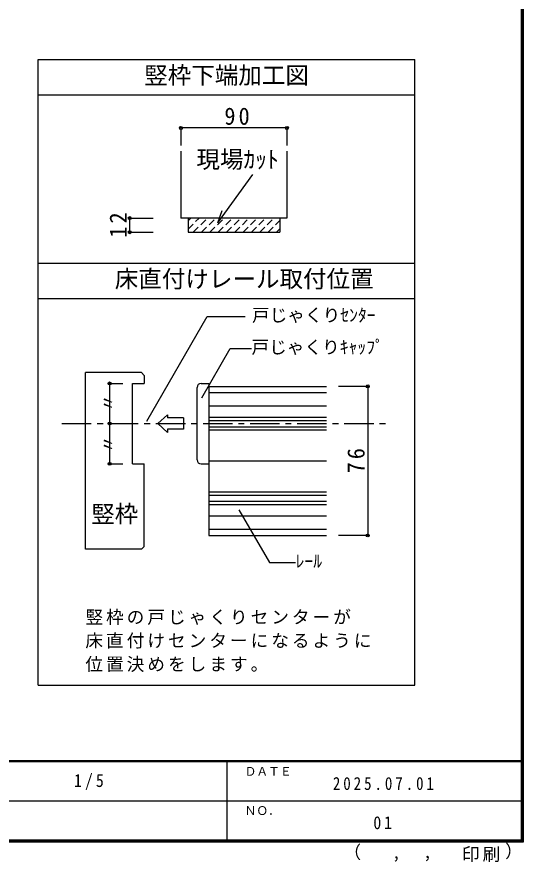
# Model space of a CAD drawing. Units: millimetres, scale not verified, with parts at other scales. Extents: x -973 to 977, y -718 to 696.
# Drawn here: x 546 to 977, y -718 to 0 of the extents above; entities that cross this region are included whole.
import ezdxf
from ezdxf.enums import TextEntityAlignment as Align

# ---------------------------------------------------------------- set-up
doc = ezdxf.new("R2010")
doc.units = ezdxf.units.MM
doc.header["$LTSCALE"] = 5
doc.header["$PDMODE"] = 32
doc.header["$PDSIZE"] = 2.5
doc.linetypes.add('CHAIN1', pattern=[8, 5, -1, 1, -1])
doc.linetypes.add('DASHED1', pattern=[1.8, 1.2, -0.6])
for name, color, linetype in [('0-0_補助線', 4, 'Continuous'), ('0-A_文字', 7, 'Continuous'), ('2-1_通り芯', 4, 'CHAIN1'), ('2-4_枠', 3, 'Continuous'), ('2-7_金物', 4, 'Continuous'), ('2-A_文字', 7, 'Continuous'), ('2-B_寸法', 4, 'Continuous'), ('F-1_枠', 6, 'Continuous'), ('F-A_文字', 7, 'Continuous')]:
    doc.layers.add(name, color=color, linetype=linetype)
doc.styles.add('ＭＳ ゴシック', font='')
doc.styles.get('ＭＳ ゴシック').set_extended_font_data('MS Gothic')

msp = doc.modelspace()

# ---------------------------------------------------------------- linework, layer by layer
at = {"layer": '0-0_補助線'}
for p, q in [((775.923, -93.915), (685.923, -93.915)), ((685.923, -93.915), (685.923, -108.793)), ((775.923, -93.915), (775.923, -108.793)), ((642.365, -170.493), (662.365, -170.493)), ((642.365, -182.493), (642.365, -170.493)), ((642.365, -182.493), (662.365, -182.493))]:
    msp.add_line(p, q, dxfattribs=at)
at = {"layer": '0-0_補助線', "color": 3}
for p, q in [((685.923, -113.697), (685.923, -170.493)), ((775.923, -113.697), (775.923, -170.493)), ((775.923, -170.493), (685.923, -170.493)), ((691.923, -170.493), (691.923, -182.493)), ((769.923, -170.493), (769.923, -182.493)), ((691.923, -182.493), (769.923, -182.493))]:
    msp.add_line(p, q, dxfattribs=at)
at = {"layer": '0-0_補助線', "color": 7}
for q in [(747.056, -133.325), (721.051, -164.178)]:
    msp.add_line((717.304, -174.485), q, dxfattribs=at)
at = {"layer": '0-0_補助線', "linetype": 'DASHED1'}
for p, q in [((691.923, -172.767), (694.197, -170.493)), ((691.923, -179.838), (701.268, -170.493)), ((696.339, -182.493), (708.339, -170.493)), ((703.41, -182.493), (715.41, -170.493)), ((710.481, -182.493), (722.481, -170.493)), ((717.552, -182.493), (729.552, -170.493)), ((724.623, -182.493), (736.623, -170.493)), ((731.694, -182.493), (743.694, -170.493)), ((738.765, -182.493), (750.765, -170.493)), ((745.836, -182.493), (757.836, -170.493)), ((752.907, -182.493), (764.423, -170.978)), ((759.978, -182.493), (769.923, -172.549)), ((767.049, -182.493), (769.923, -179.62))]:
    msp.add_line(p, q, dxfattribs=at)
at = {"layer": '0-0_補助線', "color": 7}
for p in [(685.923, -93.915), (775.923, -93.915), (642.365, -170.493), (642.365, -182.493)]:
    msp.add_point(p, dxfattribs=at)
at = {"layer": '0-A_文字', "color": 3}
for p, q in [((564.667, -567.5), (564.667, -35.808)), ((564.667, -35.808), (884.667, -35.808)), ((884.667, -567.5), (884.667, -35.808)), ((564.667, -65.808), (884.667, -65.808)), ((564.667, -208.912), (884.667, -208.912)), ((564.667, -238.912), (884.667, -238.912)), ((564.667, -567.5), (884.667, -567.5))]:
    msp.add_line(p, q, dxfattribs=at)
at = {"layer": '2-1_通り芯'}
msp.add_line((584.667, -345.17), (864.667, -345.17), dxfattribs=at)
at = {"layer": '2-4_枠'}
for p, q in [((654.667, -304.193), (654.667, -311.003)), ((644.667, -311.003), (654.667, -311.003)), ((644.667, -379.336), (644.667, -311.003)), ((644.667, -379.336), (654.667, -379.336)), ((654.667, -449.479), (654.667, -379.336)), ((652.31, -451.836), (654.667, -449.479))]:
    msp.add_line(p, q, dxfattribs=at)
for points in [[(654.667, -304.193), (652.31, -301.836), (604.667, -301.836)], [(652.31, -451.836), (604.667, -451.836), (604.667, -301.836)]]:
    msp.add_lwpolyline(points, dxfattribs=at)
at = {"layer": '2-7_金物'}
for p, q in [((699.667, -376.003), (699.667, -314.336)), ((709.667, -318.722), (809.667, -318.722)), ((709.667, -330.17), (809.667, -330.17)), ((666.253, -345.17), (674.535, -337.577)), ((674.535, -337.577), (674.535, -340.338)), ((688.11, -340.338), (674.535, -340.338)), ((688.11, -340.338), (688.11, -350.001)), ((709.667, -339.789), (809.667, -339.789)), ((666.253, -345.17), (674.535, -352.762)), ((674.535, -350.001), (674.535, -352.762)), ((688.11, -350.001), (674.535, -350.001)), ((709.667, -350.551), (809.667, -350.551)), ((703, -379.336), (709.667, -379.336)), ((709.667, -403.122), (809.667, -403.122)), ((709.667, -413.884), (809.667, -413.884)), ((709.667, -423.503), (809.667, -423.503)), ((709.667, -434.951), (809.667, -434.951))]:
    msp.add_line(p, q, dxfattribs=at)
at = {"layer": '2-7_金物', "color": 7}
for p, q in [((709.667, -313.503), (709.667, -440.17)), ((709.667, -313.503), (809.667, -313.503)), ((709.667, -342.503), (809.667, -342.503)), ((709.667, -347.836), (809.667, -347.836)), ((709.667, -376.836), (809.667, -376.836)), ((709.667, -405.836), (809.667, -405.836)), ((709.667, -411.17), (809.667, -411.17)), ((709.667, -440.17), (809.667, -440.17))]:
    msp.add_line(p, q, dxfattribs=at)
at = {"layer": '2-7_金物'}
msp.add_lwpolyline([(703, -311.003), (709.667, -311.003), (709.667, -379.336)], dxfattribs=at)
for centre, start, end in [((703, -314.336), 90, 180), ((703, -376.003), 180, 270)]:
    msp.add_arc(centre, 3.333, start, end, dxfattribs=at)
at = {"layer": '2-A_文字'}
for p, q in [((656.968, -343.035), (708.216, -254.269)), ((708.216, -254.269), (740.562, -254.269)), ((703.585, -323.147), (727.67, -281.429)), ((727.67, -281.429), (745.803, -281.429))]:
    msp.add_line(p, q, dxfattribs=at)
msp.add_lwpolyline([(735.162, -418.395), (761.07, -463.269), (783.304, -463.269)], dxfattribs=at)
msp.add_point((625.224, -345.17), dxfattribs=at)
at = {"layer": '2-B_寸法'}
for p, q in [((625.224, -311.003), (636.612, -311.003)), ((625.224, -311.003), (625.224, -379.336)), ((844.667, -313.503), (819.667, -313.503)), ((844.667, -313.503), (844.667, -440.17)), ((625.224, -379.336), (636.612, -379.336)), ((844.667, -440.17), (819.667, -440.17))]:
    msp.add_line(p, q, dxfattribs=at)
at = {"layer": '2-B_寸法', "color": 7}
for p in [(625.224, -311.003), (844.667, -313.503), (625.224, -379.336), (844.667, -440.17)]:
    msp.add_point(p, dxfattribs=at)
at = {"layer": 'F-1_枠'}
for p, q in [((974.986, 695.833), (974.986, -700.833)), ((975.82, 695.833), (975.82, -700.833)), ((976.653, 695.833), (976.653, -700.833)), ((976.653, -631.667), (-973.347, -631.667)), ((976.653, -632.5), (-973.347, -632.5)), ((724.986, -632.5), (724.986, -699.167)), ((1.653, -665.833), (974.986, -665.834)), ((976.653, -699.167), (-973.347, -699.167)), ((976.653, -700), (-973.347, -700)), ((976.653, -700.833), (-973.347, -700.833))]:
    msp.add_line(p, q, dxfattribs=at)

# ---------------------------------------------------------------- texts
at = {"layer": '0-0_補助線', "color": 7, "style": 'ＭＳ ゴシック'}
msp.add_text('現場ｶｯﾄ', height=14.66, dxfattribs=at).set_placement((699.019, -132.281), align=Align.BOTTOM_LEFT)
at = {"layer": '0-0_補助線', "color": 7, "insert": (722.798, -91.415), "char_height": 14.66, "attachment_point": 7, "style": 'ＭＳ ゴシック'}
msp.add_mtext('\\T1.27;\\W0.95;90', dxfattribs=at)
at = {"layer": '0-0_補助線', "color": 7, "insert": (639.865, -187.118), "char_height": 14.66, "attachment_point": 7, "rotation": 90, "style": 'ＭＳ ゴシック'}
msp.add_mtext('\\T1.27;\\W0.95;12', dxfattribs=at)
at = {"layer": '0-A_文字', "style": 'ＭＳ ゴシック'}
for s, p in [('竪枠下端加工図', (654.667, -60.808)), ('床直付けレール取付位置', (629.667, -233.912))]:
    msp.add_text(s, height=14.66, dxfattribs=at).set_placement(p, align=Align.BOTTOM_LEFT)
at = {"layer": '2-A_文字', "style": 'ＭＳ ゴシック'}
for s, height, p in [('戸じゃくりｾﾝﾀｰ', 11, (746.263, -261.769)), ('戸じゃくりｷｬｯﾌﾟ', 11, (745.803, -288.929)), ('竪枠', 14.66, (609.667, -433.65)), ('ﾚｰﾙ', 11, (783.304, -470.769))]:
    msp.add_text(s, height=height, dxfattribs=at).set_placement(p, align=Align.BOTTOM_LEFT)
for p in [(632.724, -335.17), (632.724, -370.17)]:
    msp.add_text('〃', height=11, rotation=90, dxfattribs=at).set_placement(p, align=Align.BOTTOM_LEFT)
at = {"layer": '2-A_文字', "char_height": 11, "attachment_point": 7, "style": 'ＭＳ ゴシック'}
for s, insert in [('\\T1.17;竪枠の戸じゃくりセンターが', (604.667, -516.308)), ('\\T1.17;床直付けセンターになるように', (604.667, -536.308)), ('\\T1.17;位置決めをします。', (604.667, -556.308))]:
    msp.add_mtext(s, dxfattribs=dict(at, insert=insert))
at = {"layer": '2-B_寸法', "color": 7, "insert": (842.167, -387.461), "char_height": 14.66, "attachment_point": 7, "rotation": 90, "style": 'ＭＳ ゴシック'}
msp.add_mtext('\\T1.27;\\W0.95;76', dxfattribs=at)
at = {"layer": 'F-A_文字', "style": 'ＭＳ ゴシック'}
for s, height, p in [('ＤＡＴＥ', 7.331, (739.986, -646.667)), ('ＮＯ．', 7.331, (739.986, -680.001)), ('（', 11, (823.992, -718.052)), ('）', 11, (961.387, -717.355)), (',', 11, (865.199, -718.052)), (',', 11, (891.686, -717.588))]:
    msp.add_text(s, height=height, dxfattribs=at).set_placement(p, align=Align.BOTTOM_LEFT)
at = {"layer": 'F-A_文字', "char_height": 11, "attachment_point": 7, "style": 'ＭＳ ゴシック'}
for s, insert in [('\\T1.38;\\W0.9;1/5', (594.986, -656.667)), ('\\T1.39;\\W0.85;2025.07.01', (814.986, -656.667)), ('\\T1.36;\\W0.9;01', (849.361, -690.001)), ('\\T1.17;印刷', (924.678, -717.82))]:
    msp.add_mtext(s, dxfattribs=dict(at, insert=insert))

doc.saveas('drawing.dxf')
